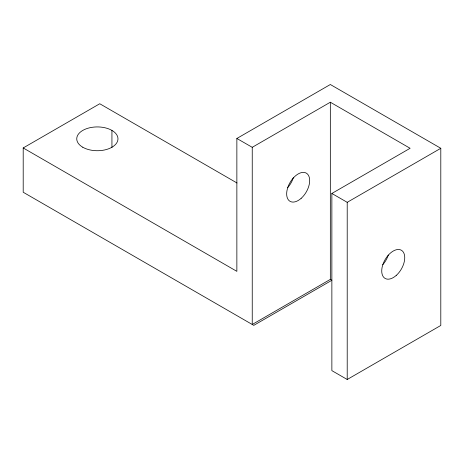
<?xml version="1.0" encoding="UTF-8"?>
<svg xmlns="http://www.w3.org/2000/svg" width="464" height="464" viewBox="0 0 464 464"><rect width="100%" height="100%" fill="white"/><g stroke="black" fill="none" stroke-linecap="round" stroke-linejoin="round"><path stroke-width="0.7" d="M23.2 147.952L236.86 271.353L236.86 138.475L330.333 84.512L440.8 148.289L440.8 325.455L347.211 379.488L331.864 370.632L331.864 193.465L410.112 148.289L330.333 102.225L252.242 147.314L252.242 324.475L330.333 279.392L331.864 280.279L253.773 325.363L23.2 192.241L23.2 147.952L99.76 103.75L237 182.99M331.864 193.465L347.211 202.321L440.8 148.289M236.86 138.475L252.242 147.314M347.211 202.321L347.211 379.488M330.333 102.225L330.333 279.392M111.934 130.407L111.934 147.552M293.457 177.323A16.275 9.396 -60 0 1 287.692 187.607M388.322 255.072A16.275 9.396 -60 0 1 382.759 264.706M396.215 275.448A16.275 9.396 -60 0 0 401.372 250.241A16.275 9.396 -60 0 0 382.121 267.31A16.275 9.396 -60 0 0 396.215 275.448M301.148 198.348A16.275 9.396 -60 0 0 306.31 173.142A16.275 9.396 -60 0 0 287.054 190.211A16.275 9.396 -60 0 0 301.148 198.348M82.783 147.239A20.613 11.902 0 0 0 117.27 141.903A20.613 11.902 0 0 0 92.023 127.327A20.613 11.902 0 0 0 82.783 147.239"/></g></svg>
